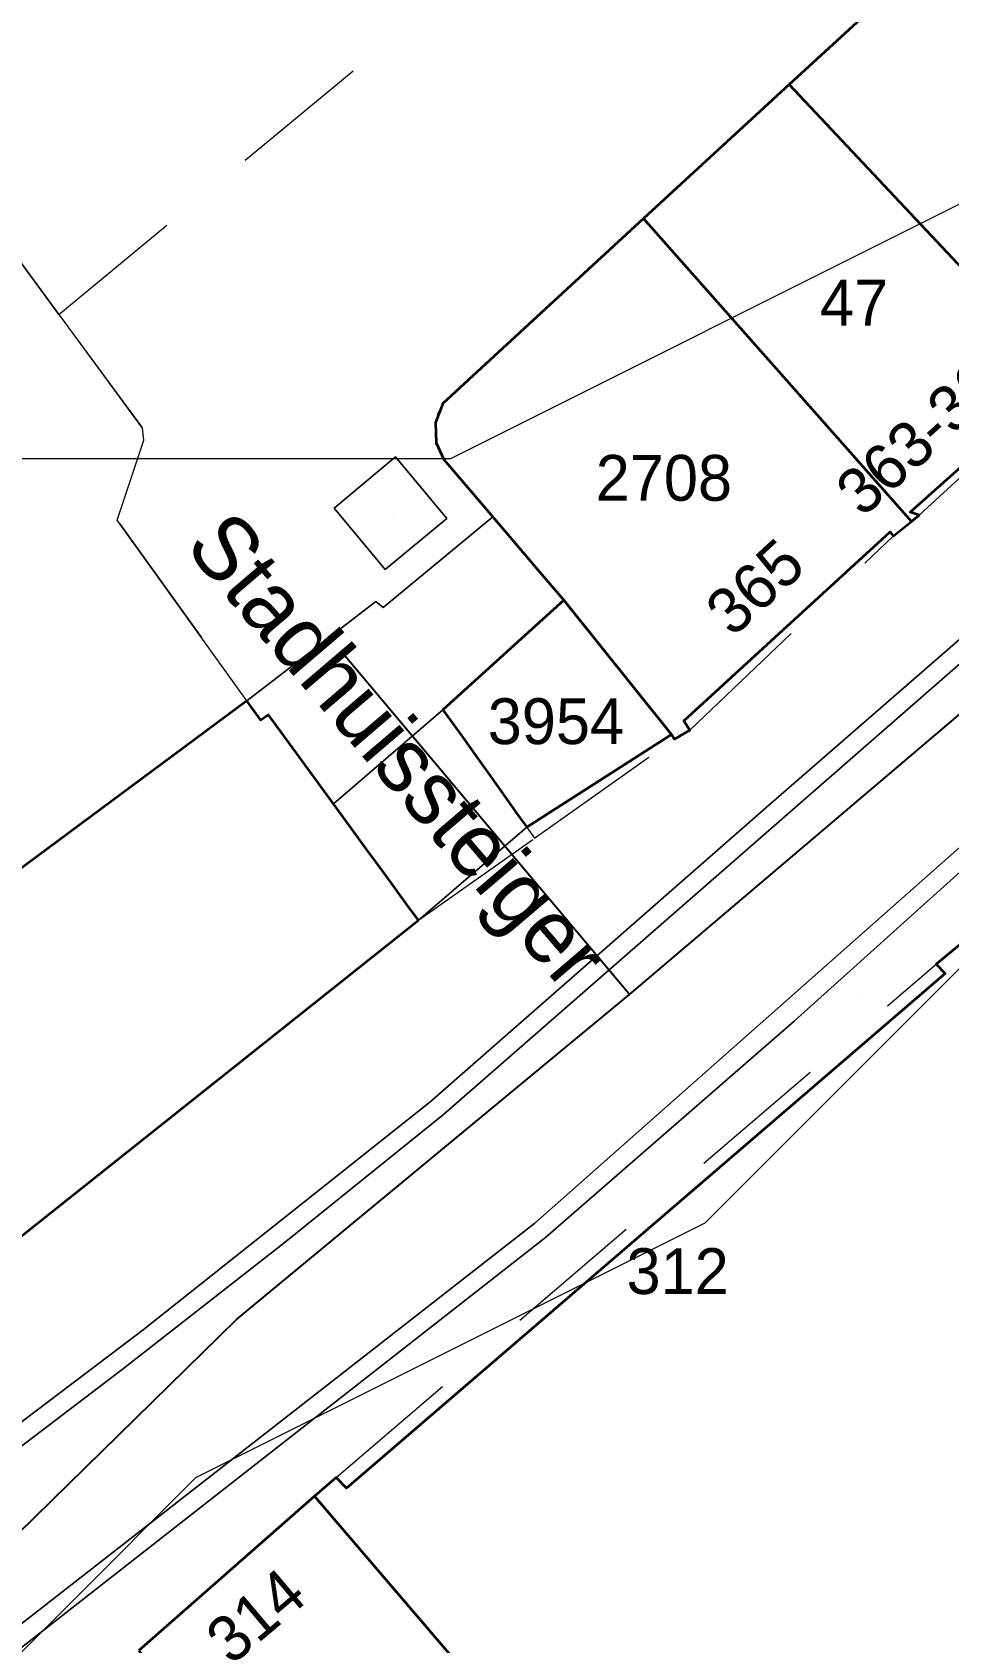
# Model space of a CAD drawing. Header units: metres. Extents: x 0 to 105485, y 0 to 425721.
# Drawn here: x 105169.28 to 105187.29, y 425249.25 to 425280.88 of the extents above; entities that cross this region are included whole.
import ezdxf
from ezdxf.enums import TextEntityAlignment as Align

# ---------------------------------------------------------------- set-up
doc = ezdxf.new("R2010")
doc.units = ezdxf.units.M
doc.header["$MEASUREMENT"] = 0
doc.linetypes.add('IE-TERREINAFSCHEIDING_KUNSTMATIG-SO', pattern=[11, 4, -1, 4, -2])
doc.linetypes.add('KG-PERCEEL-SO', pattern=[19, 5.5, -4, 5.5, -4])
for name, color, linetype, lineweight in [('B-XX-IE-MEUBILAIR-G', 7, 'Continuous', 18), ('B-XX-IE-TERREINAFSCHEIDING_KUNSTMATIG_MUUR-G', 90, 'IE-TERREINAFSCHEIDING_KUNSTMATIG-SO', 18), ('B-XX-KG-GRENS_PERCEEL-G', 150, 'KG-PERCEEL-SO', 18), ('B-XX-KG-GRENS_PERCEEL-T', 150, 'KG-PERCEEL-SO', 18), ('B-XX-KW-KUNSTWERK_DEK-G', 170, 'Continuous', 18), ('B-XX-OG-BEBOUWING-G', 7, 'Continuous', 35), ('B-XX-OG-BEBOUWING_HUISNUMMER-T', 7, 'Continuous', 18), ('B-XX-OG-BEBOUWING_STRAATNAAM-T', 7, 'Continuous', 18), ('B-XX-OG-GRENS-G', 7, 'Continuous', 18), ('B-XX-OG-WATER_RIVIER-G', 130, 'Continuous', 18), ('B-XX-VH-OPENVERHARDING-G', 90, 'Continuous', 18)]:
    doc.layers.add(name, color=color, linetype=linetype, lineweight=lineweight)
doc.layers.add('GIS-WEGVAKKEN', color=2, linetype='Continuous')

msp = doc.modelspace()

# ---------------------------------------------------------------- linework, layer by layer
at = {"layer": 'B-XX-IE-MEUBILAIR-G', "color": 0, "true_color": 0x604a38}
for points in [[(105176.353, 425271.415, 0), (105176.353, 425271.415, 1.5)], [(105185.505, 425262.001, 3.267), (105185.505, 425262.001, 4.767)], [(105177.366, 425259.628, 3.324), (105177.366, 425259.628, 4.824)], [(105179.16, 425257.494, 3.316), (105179.16, 425257.494, 4.816)]]:
    msp.add_polyline3d(points, dxfattribs=at)
at = {"layer": 'B-XX-IE-TERREINAFSCHEIDING_KUNSTMATIG_MUUR-G', "ltscale": 0.5}
msp.add_lwpolyline([(105176.42, 425272.537), (105175.214, 425271.533), (105176.219, 425270.326), (105177.426, 425271.331)], close=True, dxfattribs=at)
at = {"layer": 'B-XX-KG-GRENS_PERCEEL-G', "ltscale": 0.5, "flags": 128}
for points in [[(105169.81, 425275.335), (105188.321, 425290.654), (105201.725, 425302.959), (105208.522, 425308.871), (105214.221, 425313.861)], [(105184.155, 425279.848), (105188.056, 425283.43)], [(105169.81, 425275.335), (105165.595, 425281.075), (105168.12, 425282.719)], [(105181.291, 425277.218), (105181.639, 425277.538), (105184.155, 425279.848)], [(105184.155, 425279.848), (105189.536, 425274.128)], [(105177.347, 425273.587), (105181.291, 425277.218)], [(105181.291, 425277.218), (105186.555, 425271.268)], [(105169.81, 425275.335), (105171.448, 425273.104), (105171.475, 425272.866), (105170.955, 425271.292), (105173.504, 425267.749), (105176.032, 425269.699), (105176.18, 425269.579), (105178.329, 425271.358)], [(105186.705, 425271.39), (105189.6, 425274.058)], [(105177.347, 425273.587), (105177.247, 425273.377), (105177.198, 425273.15), (105177.202, 425272.917), (105177.259, 425272.692), (105177.367, 425272.486)], [(105177.367, 425272.486), (105178.329, 425271.358)], [(105178.329, 425271.358), (105179.724, 425269.726)], [(105186.195, 425270.978), (105186.555, 425271.268)], [(105186.555, 425271.268), (105186.705, 425271.39)], [(105182.202, 425267.173), (105186.195, 425270.978)], [(105179.724, 425269.726), (105177.353, 425267.574), (105179.153, 425265.054)], [(105179.724, 425269.726), (105181.844, 425267.087), (105181.902, 425266.997)], [(105181.902, 425266.997), (105182.202, 425267.173)], [(105179.153, 425265.054), (105181.902, 425266.997)], [(105176.869, 425263.44), (105179.153, 425265.054)], [(105167.574, 425256.05), (105176.869, 425263.44)], [(105187.043, 425262.575), (105187.534, 425262.982)], [(105175.253, 425252.498), (105187.043, 425262.575)], [(105174.832, 425252.129), (105175.253, 425252.498)], [(105171.38, 425249.101), (105174.832, 425252.129)], [(105174.832, 425252.129), (105182.14, 425243.565), (105192.646, 425231.314)]]:
    msp.add_lwpolyline(points, dxfattribs=at)
at = {"layer": 'B-XX-KW-KUNSTWERK_DEK-G', "ltscale": 0.5}
msp.add_lwpolyline([(105167.588, 425278.361), (105156.505, 425270.223), (105155.191, 425269.776), (105153.528, 425268.6), (105153.168, 425268.432), (105153.179, 425268.075), (105153.284, 425267.811), (105153.59, 425267.665), (105162.348, 425263.471), (105164.256, 425260.896), (105173.503, 425267.749), (105170.955, 425271.292), (105171.475, 425272.866), (105171.448, 425273.104)], close=True, dxfattribs=at)
at = {"layer": 'B-XX-OG-BEBOUWING-G', "ltscale": 0.5}
for points in [[(105188.056, 425283.43), (105184.155, 425279.848), (105189.536, 425274.128), (105193.36, 425277.529)], [(105184.155, 425279.848), (105181.291, 425277.218), (105186.555, 425271.268), (105186.705, 425271.39), (105186.527, 425271.451), (105189.536, 425274.128)], [(105186.555, 425271.268), (105181.291, 425277.218), (105177.347, 425273.587), (105177.206, 425273.213), (105177.222, 425272.813), (105177.367, 425272.486), (105178.33, 425271.359), (105179.367, 425270.144), (105179.62, 425269.848), (105179.724, 425269.726), (105181.844, 425267.087), (105181.902, 425266.997), (105182.202, 425267.173), (105182.084, 425267.353), (105186.136, 425271.068), (105186.195, 425270.978)], [(105181.844, 425267.087), (105179.724, 425269.726), (105177.353, 425267.574), (105177.714, 425267.068), (105178.006, 425266.658), (105178.3, 425266.246), (105178.571, 425265.867), (105178.819, 425265.519), (105178.999, 425265.266)], [(105176.869, 425263.44), (105176.67, 425263.712), (105176.418, 425264.057), (105176.144, 425264.434), (105175.847, 425264.842), (105175.55, 425265.249), (105175.203, 425265.726), (105173.927, 425267.476), (105173.778, 425267.367), (105173.503, 425267.749), (105164.256, 425260.896), (105164.518, 425260.543), (105155.541, 425255.384), (105155.509, 425255.176), (105152.038, 425253.212), (105152.145, 425253.069), (105155.45, 425248.678), (105156.098, 425247.817), (105159.006, 425250.083), (105159.185, 425250.111), (105167.516, 425256.2), (105167.574, 425256.05)], [(105187.534, 425262.982), (105187.043, 425262.575), (105187.22, 425262.395), (105175.46, 425252.288), (105175.253, 425252.498), (105174.832, 425252.129), (105193.105, 425230.78), (105193.179, 425230.845), (105196.888, 425226.539), (105192.66, 425222.85), (105193.35, 425222.06), (105194.542, 425220.595), (105195.912, 425218.911), (105197.981, 425216.439), (105201.008, 425212.822), (105201.116, 425212.917), (105218.372, 425228.091), (105218.54, 425228.24), (105218.771, 425228.442), (105212.021, 425235.945), (105209.31, 425239.095), (105208.632, 425239.816), (105202.942, 425246.118), (105198.697, 425250.771)], [(105171.38, 425249.101), (105178.567, 425240.203), (105180.128, 425238.284), (105188.401, 425227.969), (105189.038, 425227.232), (105193.105, 425230.78), (105174.832, 425252.129)]]:
    msp.add_lwpolyline(points, close=True, dxfattribs=at)
at = {"layer": 'B-XX-OG-GRENS-G'}
msp.add_polyline3d([(105192.5, 425327.5, 2.969), (105202.5, 425322.5, 3.92), (105207.5, 425317.5, 3.724), (105207.5, 425302.5, 3.55), (105207.5, 425292.5, 3.345), (105202.5, 425287.5, 3.35), (105192.5, 425282.5, 3.326), (105187.5, 425277.5, 3.354), (105177.5, 425272.5, 1.736), (105172.5, 425272.5, 2.06), (105157.5, 425272.5, 3.163), (105152.5, 425277.5, 4.884), (105147.5, 425282.5, 4.564), (105142.5, 425287.5, 2.91), (105152.5, 425297.5, 2.996), (105157.5, 425302.5, 2.963), (105167.5, 425307.5, 3.076), (105172.5, 425312.5, 3.033), (105177.5, 425317.5, 2.957), (105182.5, 425322.5, 2.961)], close=True, dxfattribs=at)
msp.add_polyline3d([(105167.5, 425247.5, 3.306), (105172.5, 425252.5, 3.312), (105182.5, 425257.5, 3.293), (105192.5, 425267.5, 3.266), (105197.5, 425272.5, 3.269), (105202.5, 425277.5, 3.257), (105207.5, 425282.5, 3.251), (105217.5, 425287.5, 3.261), (105232.5, 425287.5, 3.073), (105237.5, 425277.5, 2.777), (105242.5, 425267.5, 2.549), (105247.5, 425257.5, 2.317), (105252.5, 425252.5, 2.21), (105257.5, 425247.5, 1.962)], dxfattribs=at)
at = {"layer": 'B-XX-OG-WATER_RIVIER-G', "ltscale": 0.5}
msp.add_lwpolyline([(105164.256, 425260.896), (105173.503, 425267.749), (105176.032, 425269.699), (105176.18, 425269.579), (105178.33, 425271.359), (105177.367, 425272.486), (105177.222, 425272.813), (105177.206, 425273.213), (105177.347, 425273.587), (105181.291, 425277.218), (105184.155, 425279.848), (105188.056, 425283.43), (105192.299, 425287.31), (105191.558, 425288.108), (105194.618, 425290.7), (105195.187, 425289.949), (105195.505, 425290.24), (105198.503, 425292.979), (105200.85, 425295.123), (105207.226, 425300.591)], dxfattribs=at)
msp.add_lwpolyline([(105176.219, 425270.326), (105175.214, 425271.533), (105176.42, 425272.537), (105177.426, 425271.331)], close=True, dxfattribs=at)
at = {"layer": 'B-XX-VH-OPENVERHARDING-G', "ltscale": 0.5}
for points in [[(105161.652, 425247.682), (105164.466, 425249.69), (105167.84, 425252.178), (105171.051, 425254.616), (105174.226, 425257.099), (105177.366, 425259.628), (105187.561, 425268.525), (105198.034, 425277.61), (105208.62, 425286.718), (105223.63, 425299.751), (105223.428, 425300.088), (105208.394, 425286.99), (105197.782, 425277.891), (105183.797, 425265.741), (105177.096, 425259.87), (105171.461, 425255.4), (105165.665, 425251.009), (105162.576, 425248.796)], [(105167.677, 425248.542), (105179.16, 425257.494), (105189.374, 425266.526), (105199.846, 425275.621), (105210.235, 425284.698), (105225.029, 425297.419), (105223.63, 425299.751), (105208.62, 425286.718), (105198.034, 425277.61), (105187.561, 425268.525), (105177.366, 425259.628), (105174.226, 425257.099), (105171.051, 425254.616), (105167.84, 425252.178), (105164.466, 425249.69), (105161.652, 425247.682)], [(105167.925, 425248.262), (105179.366, 425257.208), (105184.253, 425261.46), (105189.603, 425266.269), (105200.053, 425275.391), (105210.495, 425284.414), (105225.252, 425297.047), (105225.029, 425297.419), (105210.235, 425284.698), (105199.846, 425275.621), (105189.374, 425266.526), (105179.16, 425257.494), (105167.677, 425248.542)], [(105165.665, 425251.009), (105171.461, 425255.4), (105177.096, 425259.87), (105183.797, 425265.741), (105197.782, 425277.891), (105208.394, 425286.99)], [(105210.495, 425284.414), (105200.053, 425275.391), (105189.603, 425266.269), (105184.253, 425261.46), (105179.366, 425257.208), (105167.925, 425248.262)], [(105197.363, 425281.387), (105193.432, 425277.939), (105193.519, 425277.67), (105193.36, 425277.529), (105189.536, 425274.128), (105186.527, 425271.451), (105186.705, 425271.39), (105186.555, 425271.268), (105186.195, 425270.978), (105186.136, 425271.068), (105182.084, 425267.353), (105182.202, 425267.173), (105181.902, 425266.997), (105181.844, 425267.087), (105178.999, 425265.266), (105176.869, 425263.44), (105167.574, 425256.05)], [(105171.38, 425249.101), (105174.832, 425252.129), (105175.253, 425252.498), (105175.46, 425252.288), (105187.22, 425262.395), (105187.043, 425262.575), (105187.534, 425262.982), (105190.934, 425265.798), (105199.742, 425273.094), (105200.27, 425273.531), (105200.683, 425273.111), (105208.451, 425279.561)]]:
    msp.add_lwpolyline(points, dxfattribs=at)
for points in [[(105175.203, 425265.726), (105177.353, 425267.574), (105179.724, 425269.726), (105179.62, 425269.848), (105179.367, 425270.144), (105178.33, 425271.359), (105176.18, 425269.579), (105176.032, 425269.699), (105173.503, 425267.749), (105173.778, 425267.367), (105173.927, 425267.476)], [(105178.006, 425266.658), (105177.714, 425267.068), (105177.353, 425267.574), (105175.203, 425265.726), (105175.55, 425265.249), (105175.847, 425264.842), (105176.144, 425264.434), (105176.418, 425264.057), (105176.67, 425263.712), (105176.869, 425263.44), (105178.999, 425265.266), (105178.819, 425265.519), (105178.571, 425265.867), (105178.3, 425266.246)]]:
    msp.add_lwpolyline(points, close=True, dxfattribs=at)
at = {"layer": 'GIS-WEGVAKKEN'}
for points in [[(105181.015, 425261.981), (105188.64, 425268.45), (105195.56, 425274.49), (105199.32, 425277.48), (105206.54, 425283.79), (105210.36, 425286.69), (105217.84, 425292.7), (105221.5, 425295.8), (105223.09, 425297.16), (105228.477, 425302.377)], [(105181.015, 425261.981), (105175.39, 425268.668)], [(105151.089, 425239.209), (105159.34, 425243.77), (105167.35, 425249.78), (105173.3, 425255.6), (105181.015, 425261.981)]]:
    msp.add_lwpolyline(points, dxfattribs=at)

# ---------------------------------------------------------------- texts
at = {"layer": 'B-XX-KG-GRENS_PERCEEL-T'}
for s, p in [('47', (105185.429, 425275.566)), ('2708', (105181.692, 425272.126)), ('3954', (105179.571, 425267.348))]:
    msp.add_text(s, height=0.9, dxfattribs=at).set_placement(p, align=Align.MIDDLE_CENTER)
at = {"layer": 'B-XX-OG-BEBOUWING_HUISNUMMER-T'}
for s, rotation, p in [('363-363A', 42.1, (105187.229, 425273.414)), ('365', 42.5, (105183.479, 425269.988)), ('314', 40.2, (105173.673, 425249.784))]:
    msp.add_text(s, height=0.9, rotation=rotation, dxfattribs=at).set_placement(p, align=Align.MIDDLE_CENTER)
msp.add_text('312', height=0.9, dxfattribs=at).set_placement((105181.963, 425256.55), align=Align.MIDDLE_CENTER)
at = {"layer": 'B-XX-OG-BEBOUWING_STRAATNAAM-T'}
msp.add_text('Stadhuissteiger', height=1.25, rotation=310.5, dxfattribs=at).set_placement((105176.471, 425266.792), align=Align.MIDDLE_CENTER)

doc.saveas('drawing.dxf')
